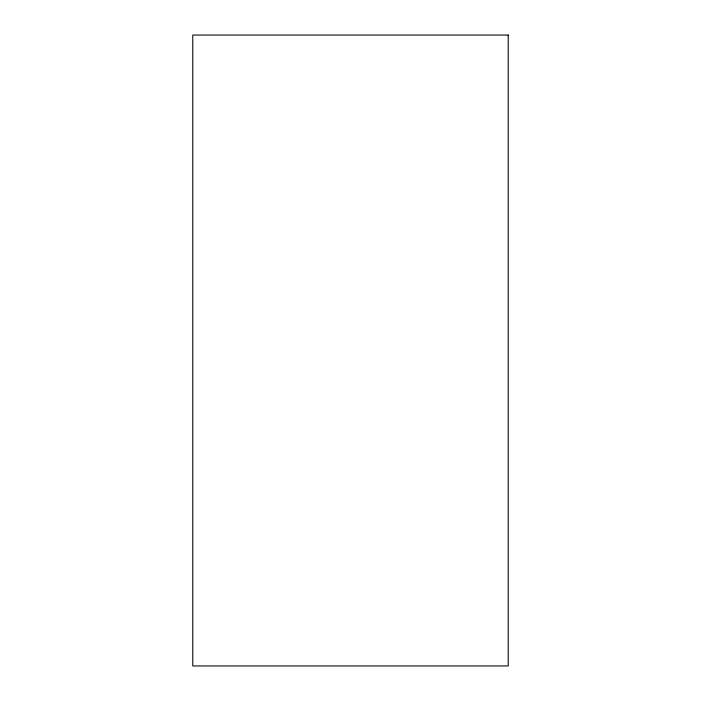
<?xml version="1.0" encoding="UTF-8"?>
<svg xmlns="http://www.w3.org/2000/svg" width="701" height="701" viewBox="0 0 701 701"><rect width="100%" height="100%" fill="white"/><g stroke="black" fill="none" stroke-linecap="round" stroke-linejoin="round"><path stroke-width="1.05" d="M508.225 35.05L192.775 35.05L192.775 665.95L508.225 665.95L508.225 35.05"/></g></svg>
